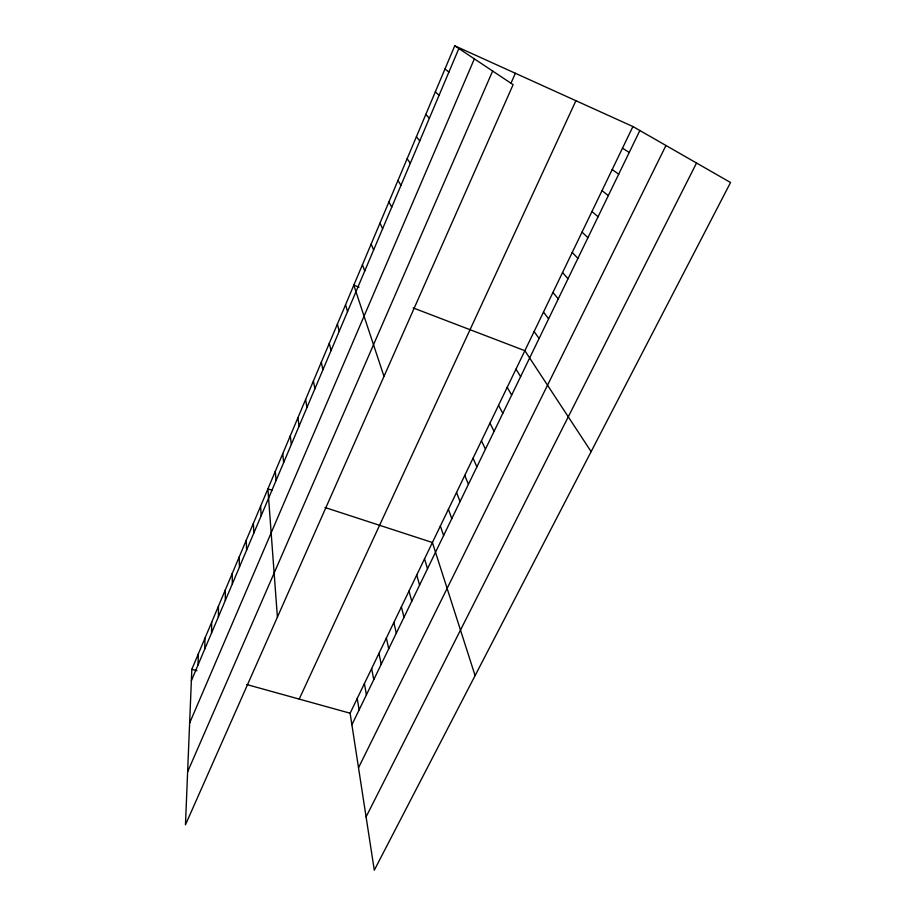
<?xml version="1.0" encoding="UTF-8"?>
<svg xmlns="http://www.w3.org/2000/svg" width="916" height="916" viewBox="0 0 916 916"><rect width="100%" height="100%" fill="white"/><g stroke="black" fill="none" stroke-linecap="round" stroke-linejoin="round"><path stroke-width="1.37" d="M218.386 616.823L218.466 606.14M211.527 633.048L211.699 622.182M204.726 649.101L205.012 638.051M198.016 664.982L198.383 653.761M191.833 669.31L185.456 824.835L513.12 84.673L454.748 45.8L191.833 669.31L196.974 670.73M191.364 680.691L458.859 48.537M189.623 723.067L474.362 58.864M187.631 771.776L492.648 71.036M510.922 83.333L515.376 73.269M299.211 699.091L575.924 100.714M632.922 126.545L730.544 182.513L374.289 870.2L350.118 713.221L632.922 126.545L454.748 45.8M351.904 724.785L639.86 130.519M358.511 767.745L665.966 145.495M366.079 816.9L696.538 163.014M246.702 684.527L350.118 713.221M271.926 490.209L267.907 488.892L277.399 617.144M325.008 507.51L432.398 542.512L475.095 675.607M359.026 287.177L353.805 285.185L383.987 376.384M413.196 307.925L524.868 350.691L591.129 451.634M622.491 148.174L629.212 152.491M612.197 169.54L618.701 174.189M602.018 190.643L608.316 195.623M444.981 68.963L448.886 72.089M591.965 211.504L598.056 216.783M435.34 91.829L439.05 95.333M582.038 232.103L587.923 237.691M572.225 252.461L577.916 258.346M425.825 114.408L429.341 118.278M562.527 272.567L568.034 278.75M552.943 292.444L558.256 298.914M416.425 136.702L419.757 140.938M543.474 312.093L548.604 318.837M534.12 331.512L539.066 338.519M407.139 158.708L410.299 163.3M515.994 369.114L520.597 376.636M397.979 180.441L400.956 185.376M507.212 387.319L511.655 395.082M498.533 405.33L502.815 413.334M388.922 201.909L391.727 207.176M489.945 423.135L494.079 431.367M379.98 223.115L382.625 228.702M481.461 440.745L485.434 449.206M473.057 458.172L476.881 466.851M371.152 244.057L373.625 249.965M464.755 475.404L468.431 484.301M456.534 492.453L460.061 501.567M362.427 264.747L364.74 270.953M448.405 509.319L451.794 518.628M440.356 526.013L443.607 535.516M424.532 558.852L427.509 568.756M345.538 304.776L347.553 311.577M416.734 575.019L419.585 585.095M409.028 591.015L411.742 601.274M337.374 324.15L339.241 331.226M401.391 606.839L403.99 617.281M329.302 343.305L331.02 350.645M393.846 622.514L396.319 633.128M386.369 638.017L388.716 648.803M321.321 362.232L322.901 369.846M378.972 653.36L381.205 664.306M371.644 668.554L373.762 679.661M313.421 380.953L314.864 388.819M364.396 683.588L366.4 694.855M357.229 698.473L359.118 709.9M305.623 399.445L306.929 407.563M297.906 417.742L299.085 426.1M290.28 435.833L291.334 444.432M282.735 453.718L283.662 462.546M275.281 471.408L276.082 480.465M260.613 506.193L261.175 515.697M253.389 523.311L253.846 533.02M246.255 540.234L246.599 550.15M239.191 556.974L239.431 567.096M232.206 573.542L232.343 583.847M225.302 589.927L225.325 600.427"/></g></svg>
